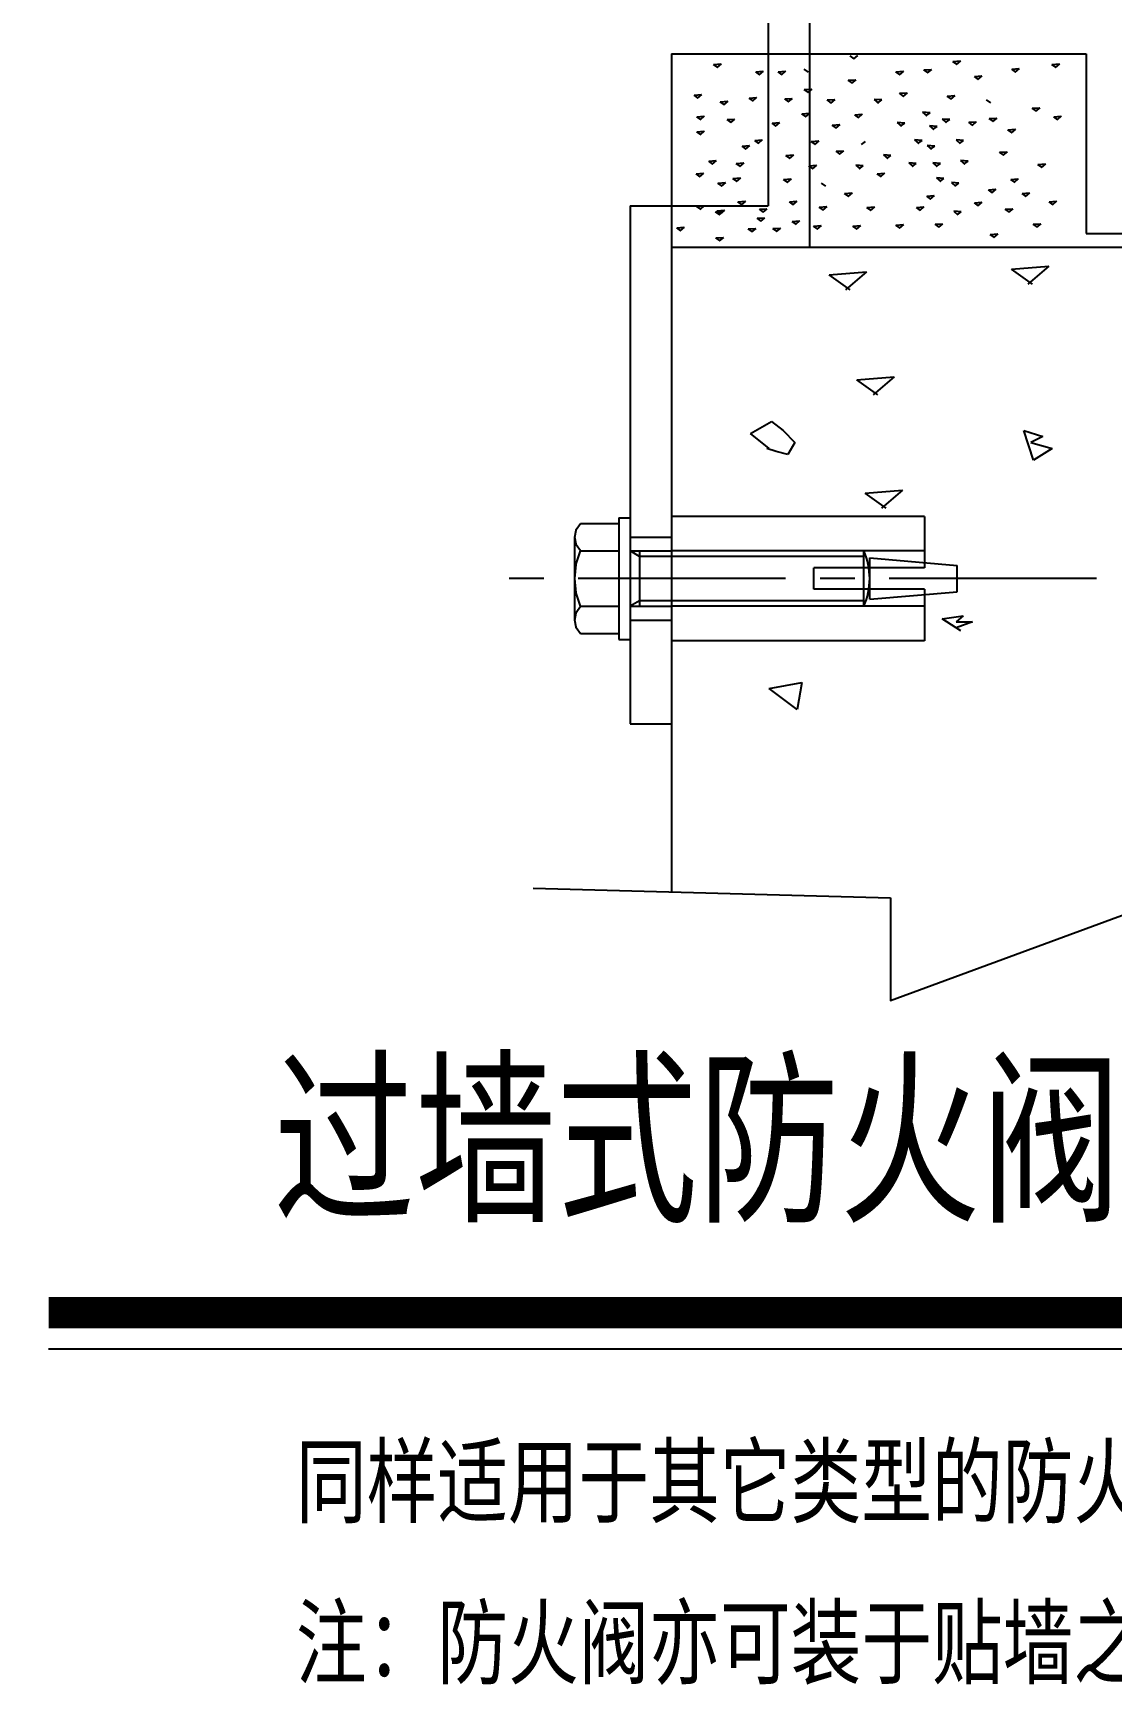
# Model space of a CAD drawing. Extents: x 2246048 to 2442613, y -66234 to 220766.
# Drawn here: x 2418884 to 2422789, y 133441 to 139417 of the extents above; entities that cross this region are included whole.
import ezdxf
from ezdxf.enums import TextEntityAlignment as Align
from ezdxf.lldxf.tags import DXFTag

# ---------------------------------------------------------------- set-up
doc = ezdxf.new("R2010")
doc.units = 0
doc.header["$LTSCALE"] = 1000
doc.header["$MEASUREMENT"] = 0
doc.linetypes.add('CENTER2', pattern=[1.125, 0.75, -0.125, 0.125, -0.125])
for name, color, linetype in [('ARCH', 21, 'Continuous'), ('CNTXT', 50, 'Continuous'), ('DUCT', 4, 'Continuous'), ('HANGER', 7, 'Continuous')]:
    doc.layers.add(name, color=color, linetype=linetype)
doc.styles.add('黑体', font='simhei.ttf')
tags = doc.linetypes.add('USTATION2', pattern=[1, 0.75, -0.25]).pattern_tags.tags
tags[6:7] = [DXFTag(74, 4), DXFTag(75, 0), DXFTag(340, '0'), DXFTag(46, 1.0), DXFTag(50, 0.0), DXFTag(44, 0.0), DXFTag(45, 0.0)]
tags[4:5] = [DXFTag(74, 4), DXFTag(75, 0), DXFTag(340, '0'), DXFTag(46, 1.0), DXFTag(50, 0.0), DXFTag(44, 0.0), DXFTag(45, 0.0)]

msp = doc.modelspace()

# ---------------------------------------------------------------- linework, layer by layer
at = {"layer": 'ARCH'}
for p, q in [((2421194.737559747, 139341.9456390998), (2422694.737559747, 139341.9456390998)), ((2421194.737559747, 139341.9456390998), (2421194.737559747, 136310.2940794418)), ((2421194.737559747, 138641.9456390998), (2424494.737559747, 138641.9456390998)), ((2420694.737559747, 136324.2302169621), (2421987.77060631, 136288.1904442518))]:
    msp.add_line(p, q, dxfattribs=at)
at = {"layer": 'ARCH', "color": 11, "linetype": 'Continuous'}
for p, q in [((2421347.337559748, 139303.6456390998), (2421374.437559747, 139305.7456390997)), ((2421362.537559748, 139292.7456390997), (2421347.337559748, 139303.6456390998)), ((2421374.437559747, 139305.7456390997), (2421359.137559747, 139292.7456390997)), ((2421856.237559747, 139323.2456390997), (2421841.037559747, 139334.1456390999)), ((2421868.137559747, 139336.2456390997), (2421852.837559748, 139323.2456390997)), ((2422212.937559748, 139313.8456390998), (2422240.037559747, 139315.9456390998)), ((2422228.137559747, 139302.9456390998), (2422212.937559748, 139313.8456390998)), ((2422240.037559747, 139315.9456390998), (2422224.737559747, 139302.9456390998)), ((2422425.937559748, 139286.7456390997), (2422453.037559747, 139288.8456390998)), ((2422453.037559747, 139288.8456390998), (2422437.737559747, 139275.8456390997)), ((2422571.337559748, 139303.6456390998), (2422598.437559748, 139305.7456390997)), ((2422586.537559747, 139292.7456390997), (2422571.337559748, 139303.6456390998)), ((2422598.437559748, 139305.7456390997), (2422583.137559747, 139292.7456390997)), ((2421499.537559747, 139276.6456390998), (2421526.637559747, 139278.7456390997)), ((2421514.737559747, 139265.7456390997), (2421499.537559747, 139276.6456390998)), ((2421526.637559747, 139278.7456390997), (2421511.337559748, 139265.7456390997)), ((2421580.637559747, 139276.6456390998), (2421607.737559747, 139278.7456390997)), ((2421595.837559748, 139265.7456390997), (2421580.637559747, 139276.6456390998)), ((2421607.737559747, 139278.7456390997), (2421592.437559748, 139265.7456390997)), ((2421690.537559747, 139275.8456390997), (2421675.337559748, 139286.7456390997)), ((2421834.237559747, 139246.1456390998), (2421861.337559748, 139248.2456390997)), ((2421849.437559747, 139235.2456390997), (2421834.237559747, 139246.1456390998)), ((2421861.337559748, 139248.2456390997), (2421846.037559747, 139235.2456390997)), ((2422006.737559747, 139276.6456390998), (2422033.837559748, 139278.7456390997)), ((2422021.937559748, 139265.7456390997), (2422006.737559747, 139276.6456390998)), ((2422033.837559748, 139278.7456390997), (2422018.537559747, 139265.7456390997)), ((2422108.137559747, 139283.3456390998), (2422135.237559747, 139285.4456390998)), ((2422123.337559748, 139272.4456390998), (2422108.137559747, 139283.3456390998)), ((2422135.237559747, 139285.4456390998), (2422119.937559748, 139272.4456390998)), ((2422290.737559747, 139259.7456390997), (2422317.837559748, 139261.8456390998)), ((2422305.937559748, 139248.8456390998), (2422290.737559747, 139259.7456390997)), ((2422317.837559748, 139261.8456390998), (2422302.537559747, 139248.8456390998)), ((2422441.137559747, 139275.8456390997), (2422425.937559748, 139286.7456390997)), ((2421276.337559748, 139192.0456390998), (2421303.437559748, 139194.1456390998)), ((2421291.537559747, 139181.1456390998), (2421276.337559748, 139192.0456390998)), ((2421303.437559748, 139194.1456390998), (2421288.137559747, 139181.1456390998)), ((2421371.037559747, 139168.4456390998), (2421398.137559747, 139170.5456390998)), ((2421398.137559747, 139170.5456390998), (2421382.837559748, 139157.5456390998)), ((2421475.837559748, 139181.9456390998), (2421502.937559748, 139184.0456390998)), ((2421491.037559747, 139171.0456390998), (2421475.837559748, 139181.9456390998)), ((2421502.937559748, 139184.0456390998), (2421487.637559747, 139171.0456390998)), ((2421604.337559748, 139178.5456390998), (2421631.437559748, 139180.6456390998)), ((2421619.537559747, 139167.6456390998), (2421604.337559748, 139178.5456390998)), ((2421631.437559748, 139180.6456390998), (2421616.137559747, 139167.6456390998)), ((2421675.337559748, 139212.3456390998), (2421702.437559748, 139214.4456390998)), ((2421690.537559747, 139201.4456390998), (2421675.337559748, 139212.3456390998)), ((2421702.437559748, 139214.4456390998), (2421687.137559747, 139201.4456390998)), ((2421758.637559747, 139174.7456390997), (2421785.737559747, 139176.8456390998)), ((2421773.837559748, 139163.8456390998), (2421758.637559747, 139174.7456390997)), ((2421785.737559747, 139176.8456390998), (2421770.437559748, 139163.8456390998)), ((2421955.437559748, 139174.7456390997), (2421928.337559748, 139176.8456390998)), ((2421928.337559748, 139176.8456390998), (2421943.637559747, 139163.8456390998)), ((2421940.237559747, 139163.8456390998), (2421955.437559748, 139174.7456390997)), ((2422020.237559747, 139198.8456390998), (2422047.337559748, 139200.9456390998)), ((2422035.437559748, 139187.9456390998), (2422020.237559747, 139198.8456390998)), ((2422047.337559748, 139200.9456390998), (2422032.037559747, 139187.9456390998)), ((2422192.637559747, 139188.6456390998), (2422219.737559747, 139190.7456390997)), ((2422207.837559748, 139177.7456390997), (2422192.637559747, 139188.6456390998)), ((2422219.737559747, 139190.7456390997), (2422204.437559748, 139177.7456390997)), ((2422349.837559748, 139164.2456390997), (2422334.637559747, 139175.1456390998)), ((2421286.437559748, 139114.2456390997), (2421313.537559748, 139116.3456390998)), ((2421301.637559747, 139103.3456390998), (2421286.437559748, 139114.2456390997)), ((2421313.537559748, 139116.3456390998), (2421298.237559747, 139103.3456390998)), ((2421386.237559747, 139157.5456390998), (2421371.037559747, 139168.4456390998)), ((2421666.937559748, 139124.7456390997), (2421694.037559748, 139126.8456390998)), ((2421682.137559747, 139113.8456390998), (2421666.937559748, 139124.7456390997)), ((2421694.037559748, 139126.8456390998), (2421678.737559747, 139113.8456390998)), ((2421857.937559748, 139121.0456390998), (2421885.037559748, 139123.1456390998)), ((2421873.137559747, 139110.1456390998), (2421857.937559748, 139121.0456390998)), ((2421885.037559748, 139123.1456390998), (2421869.737559747, 139110.1456390998)), ((2422130.637559747, 139128.8456390998), (2422103.537559747, 139130.9456390998)), ((2422103.537559747, 139130.9456390998), (2422118.837559748, 139117.9456390998)), ((2422115.437559748, 139117.9456390998), (2422130.637559747, 139128.8456390998)), ((2422344.837559748, 139107.4456390998), (2422371.937559748, 139109.5456390998)), ((2422371.937559748, 139109.5456390998), (2422356.637559747, 139096.5456390998)), ((2422500.337559748, 139144.6456390998), (2422527.437559748, 139146.7456390997)), ((2422515.537559747, 139133.7456390997), (2422500.337559748, 139144.6456390998)), ((2422527.437559748, 139146.7456390997), (2422512.137559747, 139133.7456390997)), ((2422578.137559747, 139114.2456390997), (2422605.237559747, 139116.3456390998)), ((2422593.337559748, 139103.3456390998), (2422578.137559747, 139114.2456390997)), ((2422605.237559747, 139116.3456390998), (2422589.937559748, 139103.3456390998)), ((2421286.437559748, 139060.1456390998), (2421313.537559748, 139062.2456390997)), ((2421301.637559747, 139049.2456390997), (2421286.437559748, 139060.1456390998)), ((2421313.537559748, 139062.2456390997), (2421298.237559747, 139049.2456390997)), ((2421396.037559747, 139103.8456390998), (2421423.137559747, 139105.9456390998)), ((2421411.237559747, 139092.9456390998), (2421396.037559747, 139103.8456390998)), ((2421423.137559747, 139105.9456390998), (2421407.837559748, 139092.9456390998)), ((2421558.537559747, 139091.3456390998), (2421585.637559747, 139093.4456390998)), ((2421573.737559747, 139080.4456390998), (2421558.537559747, 139091.3456390998)), ((2421585.637559747, 139093.4456390998), (2421570.337559748, 139080.4456390998)), ((2421776.737559747, 139083.8456390998), (2421803.837559748, 139085.9456390998)), ((2421791.937559748, 139072.9456390998), (2421776.737559747, 139083.8456390998)), ((2421803.837559748, 139085.9456390998), (2421788.537559748, 139072.9456390998)), ((2422038.937559748, 139091.3456390998), (2422011.837559748, 139093.4456390998)), ((2422011.837559748, 139093.4456390998), (2422027.137559747, 139080.4456390998)), ((2422023.737559747, 139080.4456390998), (2422038.937559748, 139091.3456390998)), ((2422155.637559747, 139078.7456390997), (2422128.537559747, 139080.8456390998)), ((2422128.537559747, 139080.8456390998), (2422143.837559748, 139067.8456390998)), ((2422140.437559748, 139067.8456390998), (2422155.637559747, 139078.7456390997)), ((2422174.337559748, 139105.9456390998), (2422189.637559747, 139092.9456390998)), ((2422201.437559748, 139103.8456390998), (2422174.337559748, 139105.9456390998)), ((2422186.237559747, 139092.9456390998), (2422201.437559748, 139103.8456390998)), ((2422270.437559748, 139093.9456390998), (2422297.537559748, 139096.0456390998)), ((2422285.637559747, 139083.0456390998), (2422270.437559748, 139093.9456390998)), ((2422297.537559748, 139096.0456390998), (2422282.237559747, 139083.0456390998)), ((2422360.037559748, 139096.5456390998), (2422344.837559748, 139107.4456390998)), ((2422412.437559748, 139066.8456390998), (2422439.537559748, 139068.9456390998)), ((2422427.637559747, 139055.9456390998), (2422412.437559748, 139066.8456390998)), ((2422439.537559748, 139068.9456390998), (2422424.237559747, 139055.9456390998)), ((2421450.137559747, 139007.8456390998), (2421477.237559747, 139009.9456390998)), ((2421465.337559748, 138996.9456390998), (2421450.137559747, 139007.8456390998)), ((2421477.237559747, 139009.9456390998), (2421461.937559747, 138996.9456390998)), ((2421496.037559747, 139028.7456390997), (2421523.137559747, 139030.8456390998)), ((2421511.237559747, 139017.8456390998), (2421496.037559747, 139028.7456390997)), ((2421523.137559747, 139030.8456390998), (2421507.837559748, 139017.8456390998)), ((2421700.337559748, 139024.5456390998), (2421727.437559748, 139026.6456390998)), ((2421715.537559747, 139013.6456390998), (2421700.337559748, 139024.5456390998)), ((2421727.437559748, 139026.6456390998), (2421712.137559747, 139013.6456390998)), ((2421790.237559747, 138989.1456390998), (2421817.337559748, 138991.2456390997)), ((2421817.337559748, 138991.2456390997), (2421802.037559748, 138978.2456390997)), ((2421881.937559748, 139013.6456390998), (2421897.137559747, 139024.5456390998)), ((2422101.437559748, 139028.7456390997), (2422074.337559748, 139030.8456390998)), ((2422074.337559748, 139030.8456390998), (2422089.637559747, 139017.8456390998)), ((2422086.237559747, 139017.8456390998), (2422101.437559748, 139028.7456390997)), ((2422147.337559748, 139007.8456390998), (2422120.237559747, 139009.9456390998)), ((2422120.237559747, 139009.9456390998), (2422135.537559747, 138996.9456390998)), ((2422132.137559747, 138996.9456390998), (2422147.337559748, 139007.8456390998)), ((2422251.537559747, 139028.7456390997), (2422224.437559747, 139030.8456390998)), ((2422224.437559747, 139030.8456390998), (2422239.737559747, 139017.8456390998)), ((2422236.337559748, 139017.8456390998), (2422251.537559747, 139028.7456390997)), ((2421329.337559748, 138953.6456390998), (2421356.437559748, 138955.7456390997)), ((2421344.537559747, 138942.7456390997), (2421329.337559748, 138953.6456390998)), ((2421356.437559748, 138955.7456390997), (2421341.137559747, 138942.7456390997)), ((2421429.337559748, 138945.3456390998), (2421456.437559748, 138947.4456390998)), ((2421444.537559747, 138934.4456390998), (2421429.337559748, 138945.3456390998)), ((2421456.437559748, 138947.4456390998), (2421441.137559747, 138934.4456390998)), ((2421608.637559747, 138974.5456390998), (2421635.737559747, 138976.6456390998)), ((2421623.837559748, 138963.6456390998), (2421608.637559747, 138974.5456390998)), ((2421635.737559747, 138976.6456390998), (2421620.437559748, 138963.6456390998)), ((2421691.937559748, 138936.9456390998), (2421719.037559748, 138939.0456390998)), ((2421707.137559747, 138926.0456390998), (2421691.937559748, 138936.9456390998)), ((2421719.037559748, 138939.0456390998), (2421703.737559747, 138926.0456390998)), ((2421805.437559748, 138978.2456390997), (2421790.237559747, 138989.1456390998)), ((2421888.737559747, 138936.9456390998), (2421861.637559747, 138939.0456390998)), ((2421861.637559747, 138939.0456390998), (2421876.937559748, 138926.0456390998)), ((2421873.537559748, 138926.0456390998), (2421888.737559747, 138936.9456390998)), ((2421988.837559748, 138974.5456390998), (2421961.737559747, 138976.6456390998)), ((2421961.737559747, 138976.6456390998), (2421977.037559748, 138963.6456390998)), ((2421973.637559747, 138963.6456390998), (2421988.837559748, 138974.5456390998)), ((2422080.637559747, 138945.3456390998), (2422053.537559747, 138947.4456390998)), ((2422053.537559747, 138947.4456390998), (2422068.837559748, 138934.4456390998)), ((2422065.437559748, 138934.4456390998), (2422080.637559747, 138945.3456390998)), ((2422168.137559747, 138945.3456390998), (2422141.037559747, 138947.4456390998)), ((2422141.037559747, 138947.4456390998), (2422156.337559748, 138934.4456390998)), ((2422152.937559748, 138934.4456390998), (2422168.137559747, 138945.3456390998)), ((2422268.137559747, 138953.6456390998), (2422241.037559747, 138955.7456390997)), ((2422241.037559747, 138955.7456390997), (2422256.337559748, 138942.7456390997)), ((2422252.937559748, 138942.7456390997), (2422268.137559747, 138953.6456390998)), ((2422382.037559747, 138985.6456390998), (2422409.137559747, 138987.7456390997)), ((2422397.237559747, 138974.7456390997), (2422382.037559747, 138985.6456390998)), ((2422409.137559747, 138987.7456390997), (2422393.837559748, 138974.7456390997)), ((2422520.637559747, 138941.7456390999), (2422547.737559747, 138943.8456390998)), ((2422535.837559748, 138930.8456390998), (2422520.637559747, 138941.7456390999)), ((2422547.737559747, 138943.8456390998), (2422532.437559748, 138930.8456390998)), ((2421283.437559747, 138907.7456390997), (2421310.537559747, 138909.8456390998)), ((2421298.637559747, 138896.8456390998), (2421283.437559747, 138907.7456390997)), ((2421310.537559747, 138909.8456390998), (2421295.237559747, 138896.8456390998)), ((2421362.637559747, 138874.4456390998), (2421389.737559747, 138876.5456390998)), ((2421377.837559748, 138863.5456390998), (2421362.637559747, 138874.4456390998)), ((2421389.737559747, 138876.5456390998), (2421374.437559747, 138863.5456390998)), ((2421416.837559748, 138891.1456390998), (2421443.937559748, 138893.2456390997)), ((2421432.037559747, 138880.2456390997), (2421416.837559748, 138891.1456390998)), ((2421443.937559748, 138893.2456390997), (2421428.637559747, 138880.2456390997)), ((2421600.237559747, 138886.9456390998), (2421627.337559748, 138889.0456390998)), ((2421615.437559748, 138876.0456390998), (2421600.237559747, 138886.9456390998)), ((2421627.337559748, 138889.0456390998), (2421612.037559747, 138876.0456390998)), ((2421753.137559747, 138863.5456390998), (2421737.937559748, 138874.4456390998)), ((2421939.037559747, 138907.9456390998), (2421966.137559747, 138910.0456390998)), ((2421954.237559747, 138897.0456390998), (2421939.037559747, 138907.9456390998)), ((2421966.137559747, 138910.0456390998), (2421950.837559748, 138897.0456390998)), ((2422180.637559747, 138891.1456390998), (2422153.537559747, 138893.2456390997)), ((2422153.537559747, 138893.2456390997), (2422168.837559748, 138880.2456390997)), ((2422165.437559748, 138880.2456390997), (2422180.637559747, 138891.1456390998)), ((2422234.837559748, 138874.4456390998), (2422207.737559747, 138876.5456390998)), ((2422207.737559747, 138876.5456390998), (2422223.037559747, 138863.5456390998)), ((2422219.637559747, 138863.5456390998), (2422234.837559748, 138874.4456390998)), ((2422422.637559747, 138887.5456390998), (2422449.737559747, 138889.6456390998)), ((2422437.837559748, 138876.6456390998), (2422422.637559747, 138887.5456390998)), ((2422449.737559747, 138889.6456390998), (2422434.437559748, 138876.6456390998)), ((2421821.237559747, 138836.8456390998), (2421848.337559748, 138838.9456390998)), ((2421836.437559748, 138825.9456390998), (2421821.237559747, 138836.8456390998)), ((2421848.337559748, 138838.9456390998), (2421833.037559748, 138825.9456390998)), ((2422118.237559747, 138826.7456390997), (2422145.337559748, 138828.8456390998)), ((2422133.437559747, 138815.8456390998), (2422118.237559747, 138826.7456390997)), ((2422145.337559748, 138828.8456390998), (2422130.037559747, 138815.8456390998)), ((2422341.437559747, 138850.3456390998), (2422368.537559747, 138852.4456390998)), ((2422356.637559747, 138839.4456390998), (2422341.437559747, 138850.3456390998)), ((2422368.537559747, 138852.4456390998), (2422353.237559747, 138839.4456390998)), ((2422463.137559747, 138836.8456390998), (2422490.237559747, 138838.9456390998)), ((2422478.337559748, 138825.9456390998), (2422463.137559747, 138836.8456390998)), ((2422490.237559747, 138838.9456390998), (2422474.937559748, 138825.9456390998)), ((2421286.437559748, 138789.5456390998), (2421313.537559748, 138791.6456390998)), ((2421301.637559747, 138778.6456390998), (2421286.437559748, 138789.5456390998)), ((2421313.537559748, 138791.6456390998), (2421298.237559747, 138778.6456390998)), ((2421354.337559748, 138770.1456390998), (2421381.437559748, 138772.2456390997)), ((2421369.537559747, 138759.2456390997), (2421354.337559748, 138770.1456390998)), ((2421359.064707564, 138773.8047328438), (2421386.164707564, 138775.9047328437)), ((2421374.264707564, 138762.9047328437), (2421359.064707564, 138773.8047328438)), ((2421381.437559748, 138772.2456390997), (2421366.137559747, 138759.2456390997)), ((2421386.164707564, 138775.9047328437), (2421370.864707564, 138762.9047328437)), ((2421435.237559747, 138806.4456390998), (2421462.337559748, 138808.5456390998)), ((2421450.437559748, 138795.5456390998), (2421435.237559747, 138806.4456390998)), ((2421462.337559748, 138808.5456390998), (2421447.037559747, 138795.5456390998)), ((2421513.037559747, 138779.3456390998), (2421540.137559747, 138781.4456390998)), ((2421528.237559747, 138768.4456390998), (2421513.037559747, 138779.3456390998)), ((2421540.137559747, 138781.4456390998), (2421524.837559748, 138768.4456390998)), ((2421621.237559747, 138806.4456390998), (2421648.337559748, 138808.5456390998)), ((2421636.437559748, 138795.5456390998), (2421621.237559747, 138806.4456390998)), ((2421648.337559748, 138808.5456390998), (2421633.037559748, 138795.5456390998)), ((2421729.537559748, 138786.8456390998), (2421756.637559747, 138788.9456390998)), ((2421744.737559747, 138775.9456390998), (2421729.537559748, 138786.8456390998)), ((2421756.637559747, 138788.9456390998), (2421741.337559748, 138775.9456390998)), ((2421901.837559748, 138786.1456390998), (2421928.937559747, 138788.2456390997)), ((2421917.037559748, 138775.2456390997), (2421901.837559748, 138786.1456390998)), ((2421928.937559747, 138788.2456390997), (2421913.637559747, 138775.2456390997)), ((2422081.037559747, 138786.1456390998), (2422108.137559747, 138788.2456390997)), ((2422096.237559747, 138775.2456390997), (2422081.037559747, 138786.1456390998)), ((2422108.137559747, 138788.2456390997), (2422092.837559748, 138775.2456390997)), ((2422243.137559747, 138770.1456390998), (2422216.037559747, 138772.2456390997)), ((2422216.037559747, 138772.2456390997), (2422231.337559748, 138759.2456390997)), ((2422227.937559748, 138759.2456390997), (2422243.137559747, 138770.1456390998)), ((2422290.737559747, 138802.9456390998), (2422317.837559748, 138805.0456390998)), ((2422305.937559748, 138792.0456390998), (2422290.737559747, 138802.9456390998)), ((2422317.837559748, 138805.0456390998), (2422302.537559747, 138792.0456390998)), ((2422402.337559748, 138779.3456390998), (2422429.437559748, 138781.4456390998)), ((2422417.537559747, 138768.4456390998), (2422402.337559748, 138779.3456390998)), ((2422429.437559748, 138781.4456390998), (2422414.137559747, 138768.4456390998)), ((2422561.237559747, 138806.3456390998), (2422588.337559748, 138808.4456390997)), ((2422576.437559748, 138795.4456390998), (2422561.237559747, 138806.3456390998)), ((2422588.337559748, 138808.4456390997), (2422573.037559747, 138795.4456390998)), ((2421213.664707563, 138712.9047328437), (2421240.764707563, 138715.0047328437)), ((2421228.864707564, 138702.0047328437), (2421213.664707563, 138712.9047328437)), ((2421240.764707563, 138715.0047328437), (2421225.464707564, 138702.0047328437)), ((2421472.437559748, 138708.3456390998), (2421499.537559747, 138710.4456390998)), ((2421487.637559747, 138697.4456390998), (2421472.437559748, 138708.3456390998)), ((2421499.537559747, 138710.4456390998), (2421484.237559747, 138697.4456390998)), ((2421504.464707564, 138746.8047328438), (2421531.564707564, 138748.9047328437)), ((2421519.664707564, 138735.9047328437), (2421504.464707564, 138746.8047328438)), ((2421531.564707564, 138748.9047328437), (2421516.264707564, 138735.9047328437)), ((2421561.964707564, 138709.5047328437), (2421589.064707564, 138711.6047328437)), ((2421577.164707563, 138698.6047328437), (2421561.964707564, 138709.5047328437)), ((2421589.064707564, 138711.6047328437), (2421573.764707563, 138698.6047328437)), ((2421631.337559748, 138735.3456390998), (2421658.437559747, 138737.4456390998)), ((2421646.537559748, 138724.4456390998), (2421631.337559748, 138735.3456390998)), ((2421658.437559747, 138737.4456390998), (2421643.137559747, 138724.4456390998)), ((2421709.137559747, 138718.4456390998), (2421736.237559747, 138720.5456390998)), ((2421724.337559748, 138707.5456390998), (2421709.137559747, 138718.4456390998)), ((2421736.237559747, 138720.5456390998), (2421720.937559747, 138707.5456390998)), ((2421851.137559747, 138718.4456390998), (2421878.237559747, 138720.5456390998)), ((2421866.337559748, 138707.5456390998), (2421851.137559747, 138718.4456390998)), ((2421878.237559747, 138720.5456390998), (2421862.937559748, 138707.5456390998)), ((2422006.637559747, 138721.8456390998), (2422033.737559747, 138723.9456390998)), ((2422021.837559748, 138710.9456390998), (2422006.637559747, 138721.8456390998)), ((2422033.737559747, 138723.9456390998), (2422018.437559748, 138710.9456390998)), ((2422148.637559747, 138725.2456390997), (2422175.737559747, 138727.3456390998)), ((2422163.837559748, 138714.3456390998), (2422148.637559747, 138725.2456390997)), ((2422175.737559747, 138727.3456390998), (2422160.437559748, 138714.3456390998)), ((2422503.737559747, 138725.1456390998), (2422530.837559748, 138727.2456390997)), ((2422518.937559748, 138714.2456390997), (2422503.737559747, 138725.1456390998)), ((2422530.837559748, 138727.2456390997), (2422515.537559747, 138714.2456390997)), ((2421355.664707563, 138675.7047328437), (2421382.764707563, 138677.8047328438)), ((2421370.864707564, 138664.8047328438), (2421355.664707563, 138675.7047328437)), ((2421382.764707563, 138677.8047328438), (2421367.464707564, 138664.8047328438)), ((2422348.237559747, 138687.9456390998), (2422375.337559748, 138690.0456390998)), ((2422363.437559748, 138677.0456390998), (2422348.237559747, 138687.9456390998)), ((2422375.337559748, 138690.0456390998), (2422360.037559748, 138677.0456390998)), ((2422425.037559748, 138562.7456390997), (2422560.437559748, 138573.5456390998)), ((2422560.437559748, 138573.5456390998), (2422484.237559747, 138508.6456390998)), ((2421765.037559747, 138542.7456390997), (2421900.437559748, 138553.5456390998)), ((2421841.137559747, 138488.6456390998), (2421765.037559747, 138542.7456390997)), ((2421900.437559748, 138553.5456390998), (2421824.237559747, 138488.6456390998)), ((2422501.137559747, 138508.6456390998), (2422425.037559748, 138562.7456390997)), ((2421865.037559747, 138162.5456390998), (2422000.437559748, 138173.3456390998)), ((2421941.137559747, 138108.4456390997), (2421865.037559747, 138162.5456390998)), ((2422000.437559748, 138173.3456390998), (2421924.237559747, 138108.4456390997)), ((2421480.537559748, 137968.7456390997), (2421556.637559747, 138011.9456390998)), ((2421556.637559747, 138011.9456390998), (2421598.937559748, 137979.5456390998)), ((2421598.937559748, 137979.5456390998), (2421641.237559747, 137936.1456390998)), ((2422504.137559747, 137871.3456390998), (2422470.237559747, 137979.5456390998)), ((2422470.237559747, 137979.5456390998), (2422537.937559748, 137957.8456390998)), ((2421548.237559747, 137914.5456390998), (2421480.537559748, 137968.7456390997)), ((2421573.637559747, 137903.7456390997), (2421539.737559747, 137914.5456390998)), ((2421641.237559747, 137936.1456390998), (2421615.837559748, 137892.9456390998)), ((2422537.937559748, 137957.8456390998), (2422495.537559748, 137936.1456390998)), ((2422495.537559748, 137936.1456390998), (2422571.737559747, 137914.5456390998)), ((2422571.737559747, 137914.5456390998), (2422504.137559747, 137871.3456390998)), ((2421615.837559748, 137892.9456390998), (2421573.637559747, 137903.7456390997)), ((2421895.037559747, 137752.3456390998), (2422030.437559748, 137763.1456390999)), ((2421971.137559747, 137698.2456390997), (2421895.037559747, 137752.3456390998)), ((2422030.437559748, 137763.1456390999), (2421954.237559747, 137698.2456390997)), ((2422174.237559747, 137297.8456390998), (2422250.237559747, 137308.6456390998)), ((2422241.837559748, 137254.4456390997), (2422174.237559747, 137297.8456390998)), ((2422250.237559747, 137308.6456390998), (2422224.937559748, 137286.9456390998)), ((2422224.937559748, 137286.9456390998), (2422284.237559747, 137286.9456390998)), ((2422284.237559747, 137286.9456390998), (2422224.937559748, 137265.2456390997)), ((2421548.237559747, 137045.7639194329), (2421666.537559747, 137067.463919433)), ((2421649.737559747, 136970.0639194329), (2421548.237559747, 137045.7639194329)), ((2421666.537559747, 137067.463919433), (2421649.737559747, 136970.0639194329))]:
    msp.add_line(p, q, dxfattribs=at)
at = {"layer": 'ARCH'}
msp.add_lwpolyline([(2421987.77060631, 136288.1904442518), (2421987.77060631, 135917.2104895108), (2423773.126439418, 136574.8809321383), (2423773.126439418, 136238.4285154263)], dxfattribs=at)
at = {"layer": 'CNTXT', "const_width": 112.5}
msp.add_lwpolyline([(2418940.633951491, 134788.0425142027), (2425623.375580012, 134788.042514183)], dxfattribs=at)
at = {"layer": 'CNTXT'}
msp.add_lwpolyline([(2418940.633951544, 134656.7925143697), (2425623.375580012, 134656.7925144995)], dxfattribs=at)
at = {"layer": 'DUCT'}
for p, q in [((2421544.737559747, 139991.9456390998), (2421544.737559747, 138791.9456390997)), ((2421694.737559747, 139991.9456390998), (2421694.737559747, 138641.9456390998)), ((2422694.737559747, 139341.9456390998), (2422694.737559747, 138691.9456390998)), ((2421044.737559747, 138791.9456390998), (2421544.737559747, 138791.9456390998)), ((2421044.737559747, 138791.9456390998), (2421044.737559747, 136918.5112517532)), ((2422694.737559747, 138691.9456390998), (2422994.737559747, 138691.9456390998)), ((2421194.737559747, 138641.9456390998), (2421194.737559747, 137593.5068583492)), ((2421194.737559747, 137293.5068833494), (2421194.737559747, 136918.5112517532)), ((2421044.737559747, 136918.5112517532), (2421194.737559747, 136918.5112517532))]:
    msp.add_line(p, q, dxfattribs=at)
at = {"layer": 'DUCT', "color": 3, "linetype": 'Continuous'}
msp.add_line((2421694.737559747, 139341.9456390998), (2422694.737559747, 139341.9456390998), dxfattribs=at)
at = {"layer": 'DUCT', "linetype": 'Continuous'}
for p, q in [((2421044.737559747, 137593.5068583492), (2421194.737559746, 137593.5068583492)), ((2421044.737559747, 137293.5068833494), (2421194.737559746, 137293.5068833494))]:
    msp.add_line(p, q, dxfattribs=at)
at = {"layer": 'HANGER', "linetype": 'Continuous'}
for p, q in [((2421004.737564748, 137663.3925576492), (2421044.737559747, 137663.3925576492)), ((2421004.737564748, 137663.3925576492), (2421004.737564748, 137223.392612649)), ((2421044.737559747, 137663.3925576492), (2421044.737559747, 137223.392612649)), ((2420844.737584747, 137293.4497467491), (2420844.737584747, 137593.3354235492)), ((2420865.080439347, 137543.3925726491), (2421004.737564748, 137543.3925726491)), ((2421044.737559747, 137543.5068583492), (2421194.737559746, 137543.5068583492)), ((2420865.080439347, 137343.3925976492), (2421004.737564748, 137343.3925976492)), ((2421044.737559747, 137343.5068833494), (2421194.737559746, 137343.5068833494)), ((2421004.737564748, 137223.392612649), (2421044.737559747, 137223.392612649))]:
    msp.add_line(p, q, dxfattribs=at)
at = {"layer": 'HANGER', "color": 11, "linetype": 'USTATION2'}
for p, q in [((2422110.361398246, 137668.5024899461), (2421194.737559747, 137668.5024899461)), ((2422110.361398246, 137668.5024899461), (2422110.361398246, 137481.8394578069)), ((2422110.361398246, 137543.5049237807), (2421194.737559747, 137543.5049237807)), ((2421891.123740245, 137523.5053131946), (2421194.737559747, 137523.5053131946)), ((2421891.123740245, 137343.5088179174), (2421891.123740245, 137543.5049237807)), ((2421911.923335255, 137518.5054105481), (2422228.583836205, 137490.797616715)), ((2421911.923335255, 137368.5083311506), (2421911.923335255, 137518.5054105481)), ((2422110.361398246, 137481.8394578069), (2421710.343926887, 137481.8394578069)), ((2421710.343926887, 137405.1742838924), (2421710.343926887, 137481.8394578069)), ((2422228.583836205, 137396.2161249837), (2422228.583836205, 137490.797616715)), ((2422110.361398246, 137405.1742838924), (2421710.343926887, 137405.1742838924)), ((2421911.923335255, 137368.5083311506), (2422228.583836205, 137396.2161249837)), ((2422110.361398246, 137405.1742838924), (2422110.361398246, 137218.5112517532)), ((2421891.123740245, 137363.5084285035), (2421194.737559747, 137363.5084285035)), ((2422110.361398246, 137343.5088179174), (2421194.737559747, 137343.5088179174)), ((2422110.361398246, 137218.5112517532), (2421194.737559747, 137218.5112517532))]:
    msp.add_line(p, q, dxfattribs=at)
at = {"layer": 'HANGER'}
msp.add_line((2421194.737559747, 137668.5024899461), (2421194.737559747, 137218.5112517532), dxfattribs=at)
at = {"layer": 'HANGER', "color": 21, "linetype": 'Continuous'}
for p, q in [((2421079.366126847, 137523.5068608492), (2421044.737559747, 137543.3925726493)), ((2421079.366126847, 137543.3925726493), (2421079.366126847, 137343.3925976491)), ((2421194.737559746, 137523.5068608492), (2421079.366126847, 137523.5068608492)), ((2421079.366126847, 137363.5068808494), (2421044.737559747, 137343.3925976491)), ((2421194.737559746, 137363.5068808494), (2421079.366126847, 137363.5068808494))]:
    msp.add_line(p, q, dxfattribs=at)
at = {"layer": 'HANGER', "color": 21, "linetype": 'CENTER2'}
msp.add_line((2422732.63234283, 137443.5068708493), (2420525.664295614, 137443.5068708493), dxfattribs=at)
at = {"layer": 'HANGER', "color": 11, "linetype": 'USTATION2'}
msp.add_arc((2421661.932369511, 137443.5110374349), 249.9951323293542, 336.4278277747586, 23.57165277757562, dxfattribs=at)
at = {"layer": 'HANGER', "linetype": 'Continuous'}
for points, invisible_edges in [([(2420849.940568822, 137619.1499126803), (2420849.940568822, 137567.6352200604), (2420844.73758561, 137593.392562616), (2420844.73758561, 137593.3925702506)], 5), ([(2420850.381529431, 137621.3328859729), (2420850.381529431, 137565.4522467569), (2420849.940570188, 137567.6352132984), (2420849.940570188, 137619.1499194423)], 5), ([(2420849.940570188, 137619.1499194423), (2420849.940570188, 137567.6352132984), (2420849.940568822, 137567.6352200604), (2420849.940568822, 137619.1499126803)], 5), ([(2420864.937582458, 137643.3925602394), (2420864.937582458, 137543.3925725361), (2420850.381531097, 137565.4522442307), (2420850.381531097, 137621.3328885905)], 5), ([(2420850.381531097, 137621.3328885905), (2420850.381531097, 137565.4522442307), (2420850.381529642, 137565.4522464359), (2420850.381529642, 137621.332886385)], 5), ([(2420850.381529642, 137621.332886385), (2420850.381529642, 137565.4522464359), (2420850.381529457, 137565.4522467167), (2420850.381529457, 137621.3328861042)], 5), ([(2420850.381529457, 137621.3328861042), (2420850.381529457, 137565.4522467167), (2420850.381529431, 137565.4522467569), (2420850.381529431, 137621.3328859729)], 5), ([(2420864.937585109, 137643.3925603114), (2420864.937585109, 137343.3925909996), (2420864.937582505, 137343.3925994188), (2420864.937582505, 137643.3925603114)], 5), ([(2420864.937582505, 137643.3925603114), (2420864.937582505, 137343.3925994188), (2420864.937582458, 137343.3925995721), (2420864.937582458, 137643.3925602394)], 5), ([(2420865.080439347, 137643.3925601492), (2420865.080439347, 137243.392610149), (2420864.937585109, 137243.3926099869), (2420864.937585109, 137643.3925603114)], 5), ([(2421004.737564748, 137643.3925601492), (2421004.737564748, 137243.392610149), (2420865.080439347, 137243.392610149), (2420865.080439347, 137643.3925601492)], 4), ([(2420844.73758535, 137593.3925689665), (2420844.73758535, 137593.3925638997), (2420844.737584839, 137593.3925664333)], 5), ([(2420844.73758561, 137593.3925702506), (2420844.73758561, 137593.392562616), (2420844.73758535, 137593.3925638997), (2420844.73758535, 137593.3925689665)], 5), ([(2420850.381529431, 137496.3328987539), (2420850.381529431, 137390.4522671453), (2420849.940570188, 137391.8778868061), (2420849.940570188, 137494.9072789053)], 5), ([(2420864.937582458, 137543.3925725361), (2420864.937582458, 137343.3925995721), (2420850.381531097, 137390.4522617564), (2420850.381531097, 137496.332904143)], 5), ([(2420850.381531097, 137496.332904143), (2420850.381531097, 137390.4522617564), (2420850.381529642, 137390.4522664611), (2420850.381529642, 137496.3328994385)], 5), ([(2420850.381529642, 137496.3328994385), (2420850.381529642, 137390.4522664611), (2420850.381529457, 137390.4522670597), (2420850.381529457, 137496.3328988397)], 5), ([(2420850.381529457, 137496.3328988397), (2420850.381529457, 137390.4522670597), (2420850.381529431, 137390.4522671453), (2420850.381529431, 137496.3328987539)], 5), ([(2420849.940568822, 137494.9072744891), (2420849.940568822, 137391.8779003305), (2420844.73758561, 137443.3925776912), (2420844.73758561, 137443.3925828269)], 5), ([(2420844.73758561, 137443.3925828269), (2420844.73758561, 137443.3925776912), (2420844.73758535, 137443.3925802588)], 5), ([(2420849.940570188, 137494.9072789053), (2420849.940570188, 137391.8778868061), (2420849.940568822, 137391.8779003305), (2420849.940568822, 137494.9072744891)], 5), ([(2420849.940568822, 137319.1499382594), (2420849.940568822, 137267.6352581724), (2420844.73758561, 137293.3926018984)], 5), ([(2420850.381529431, 137321.3329110377), (2420850.381529431, 137265.4522847697), (2420849.940570188, 137267.6352514101), (2420849.940570188, 137319.1499450216)], 5), ([(2420849.940570188, 137319.1499450216), (2420849.940570188, 137267.6352514101), (2420849.940568822, 137267.6352581724), (2420849.940568822, 137319.1499382594)], 5), ([(2420864.937582458, 137343.3925869809), (2420864.937582458, 137243.3926100588), (2420850.381531097, 137265.4522815162), (2420850.381531097, 137321.3329192898)], 5), ([(2420850.381531097, 137321.3329192898), (2420850.381531097, 137265.4522815162), (2420850.381529642, 137265.4522837217), (2420850.381529642, 137321.332912086)], 5), ([(2420850.381529642, 137321.332912086), (2420850.381529642, 137265.4522837217), (2420850.381529457, 137265.4522846384), (2420850.381529457, 137321.3329111693)], 5), ([(2420850.381529457, 137321.3329111693), (2420850.381529457, 137265.4522846384), (2420850.381529431, 137265.4522847697), (2420850.381529431, 137321.3329110377)], 5), ([(2420864.937585109, 137343.3925909996), (2420864.937585109, 137243.3926099869), (2420864.937582505, 137243.3926099869), (2420864.937582505, 137343.3925870531)], 5), ([(2420864.937582505, 137343.3925870531), (2420864.937582505, 137243.3926099869), (2420864.937582458, 137243.3926100588), (2420864.937582458, 137343.3925869809)], 5)]:
    msp.add_3dface(points, dxfattribs=dict(at, invisible_edges=invisible_edges))

# ---------------------------------------------------------------- texts
at = {"layer": 'CNTXT', "style": '黑体', "width": 0.75}
msp.add_text('过墙式防火阀安裝详图', height=500, dxfattribs=at).set_placement((2422312.276086247, 135418.5078842749), align=Align.MIDDLE_CENTER)
at = {"layer": 'CNTXT', "linetype": 'Continuous', "style": '黑体', "width": 0.75}
for s, p in [('同样适用于其它类型的防火阀', (2419835.654312089, 134053.6594702173)), ('注：防火阀亦可装于贴墙之一侧', (2419835.654312089, 133470.7819249308))]:
    msp.add_text(s, height=250, dxfattribs=at).set_placement(p)

doc.saveas('drawing.dxf')
